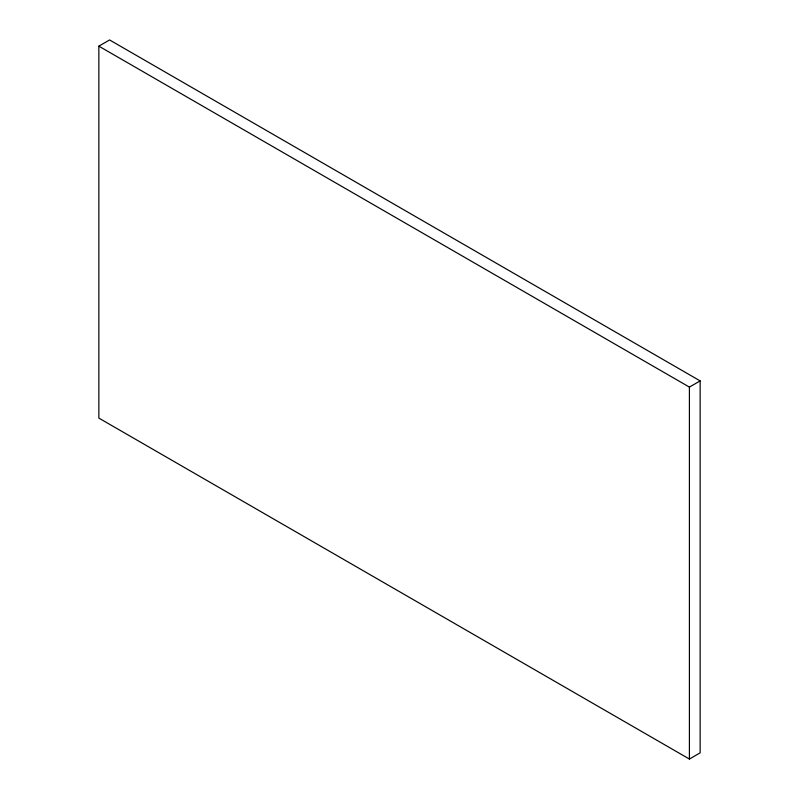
<?xml version="1.0" encoding="UTF-8"?>
<svg xmlns="http://www.w3.org/2000/svg" width="799" height="799" viewBox="0 0 799 799"><rect width="100%" height="100%" fill="white"/><g stroke="black" fill="none" stroke-linecap="round" stroke-linejoin="round"><path stroke-width="1.2" d="M98.856 46.152L109.593 39.95L700.144 380.903L700.144 752.848L689.407 759.05L98.856 418.097L98.856 46.152L689.407 387.096L700.144 380.903M689.407 387.096L689.407 759.05"/></g></svg>
